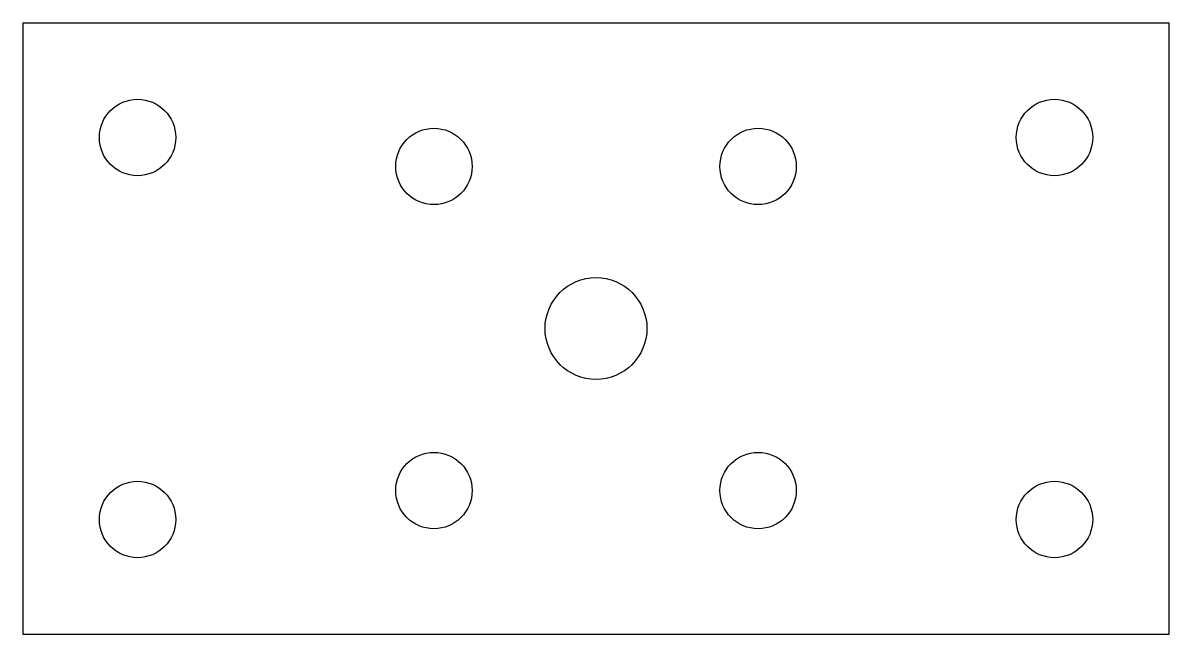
# Model space of a CAD drawing. Header units: millimetres. Extents: x 93 to 138, y 205.5 to 229.5.
import ezdxf

# ---------------------------------------------------------------- set-up
doc = ezdxf.new("R2010")
doc.units = ezdxf.units.MM
doc.layers.add('Default', color=7, linetype='Continuous')

msp = doc.modelspace()

# ---------------------------------------------------------------- linework, layer by layer
at = {"layer": 'Default', "color": 7, "linetype": 'Continuous'}
for p, q in [((92.986, 229.537), (137.986, 229.537)), ((92.986, 229.537), (92.986, 205.537)), ((137.986, 205.537), (137.986, 229.537)), ((92.986, 205.537), (137.986, 205.537))]:
    msp.add_line(p, q, dxfattribs=at)
for centre, radius in [((97.486, 225.037), 1.5), ((133.486, 225.037), 1.5), ((109.122, 223.901), 1.5), ((121.85, 223.901), 1.5), ((115.486, 217.537), 2), ((109.122, 211.173), 1.5), ((121.85, 211.173), 1.5), ((97.486, 210.037), 1.5), ((133.486, 210.037), 1.5)]:
    msp.add_circle(centre, radius, dxfattribs=at)

doc.saveas('drawing.dxf')
